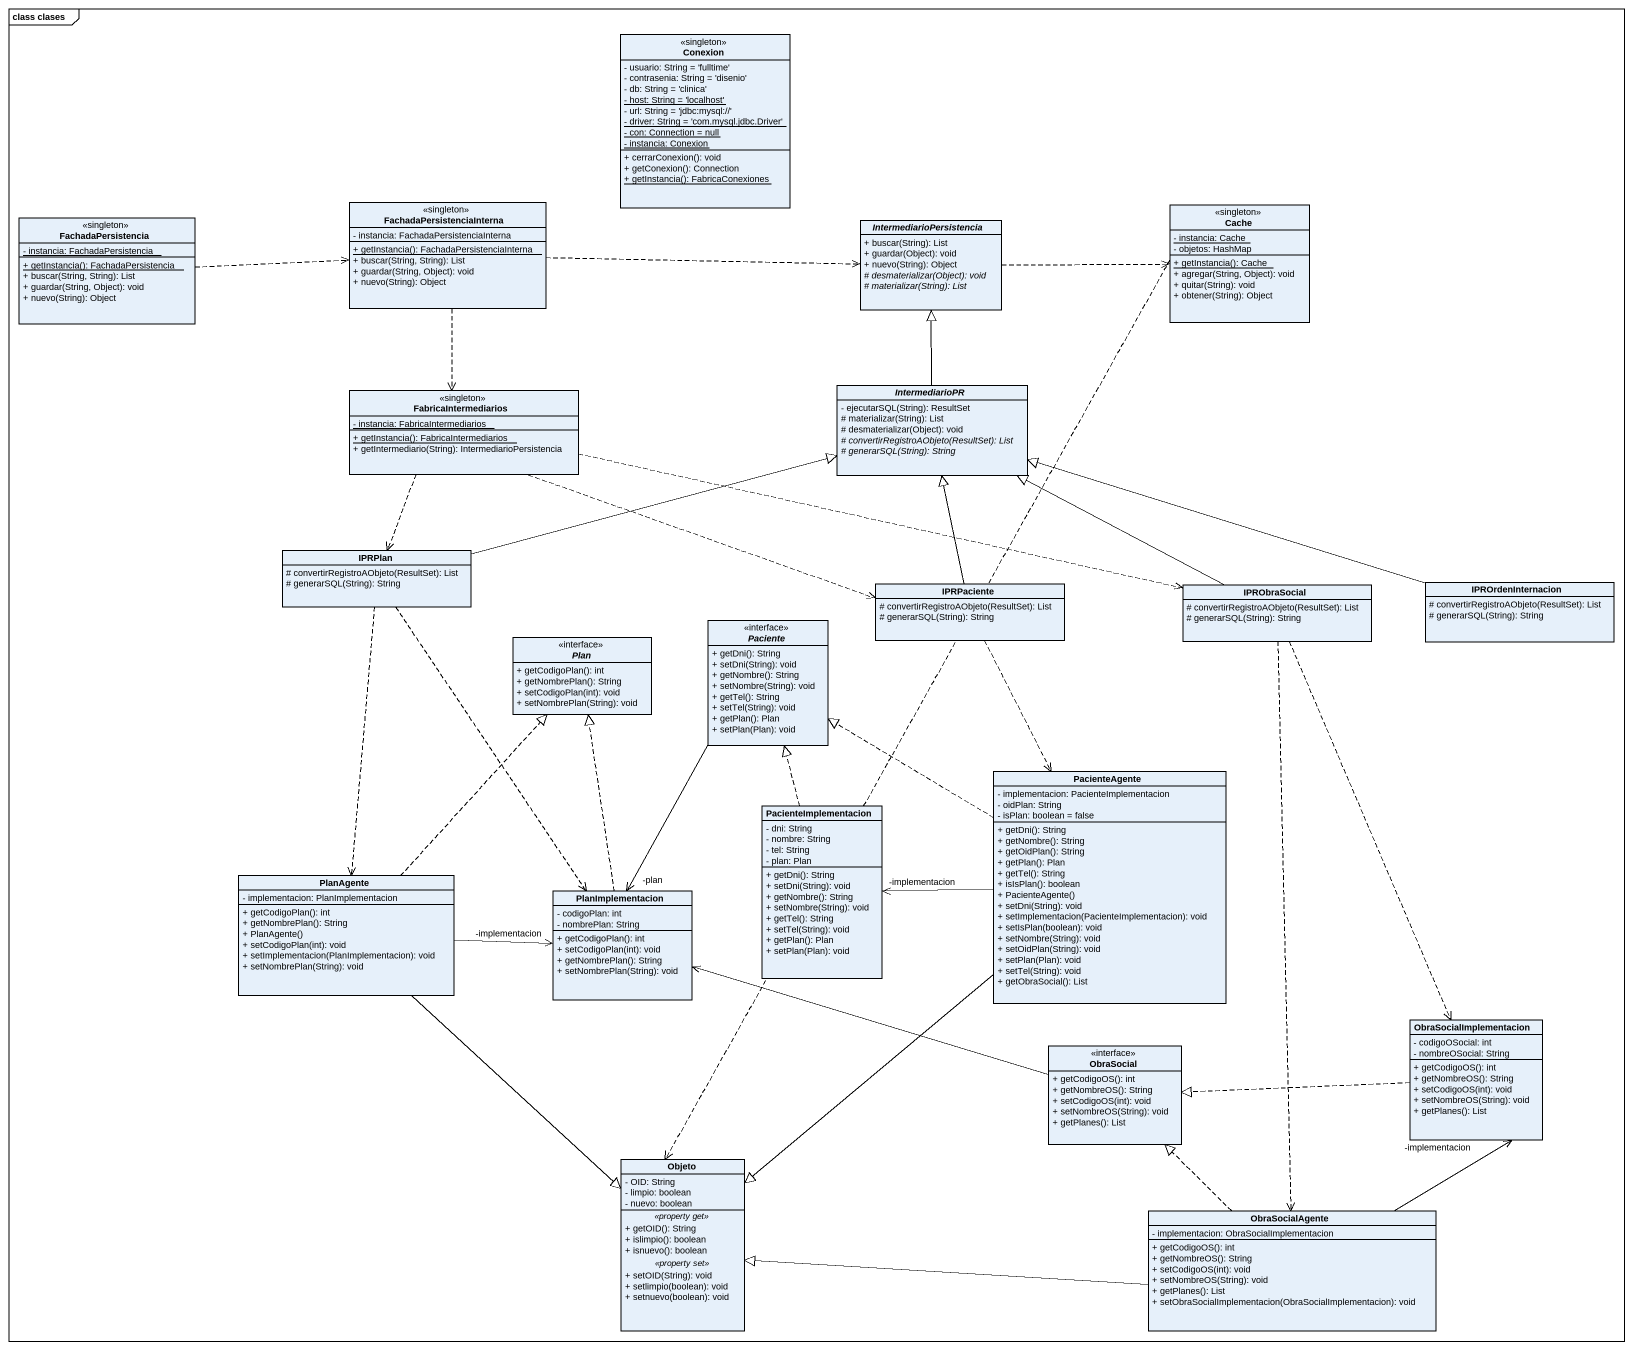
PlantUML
@startuml
mainframe class clases
hide circle
hide empty members
skinparam classAttributeIconSize 0
class Conexion <<singleton>> {
  - usuario: String = 'fulltime'
  - contrasenia: String = 'disenio'
  - db: String = 'clinica'
  {static} - host: String = 'localhost'
  - url: String = 'jdbc:mysql://'
  {static} - driver: String = 'com.mysql.jdbc.Driver'
  {static} - con: Connection = null
  {static} - instancia: Conexion
  + cerrarConexion(): void
  + getConexion(): Connection
  {static} + getInstancia(): FabricaConexiones
}
class FachadaPersistenciaInterna <<singleton>> {
  - instancia: FachadaPersistenciaInterna
  {static} + getInstancia(): FachadaPersistenciaInterna
  + buscar(String, String): List
  + guardar(String, Object): void
  + nuevo(String): Object
}
class FachadaPersistencia <<singleton>> {
  {static} - instancia: FachadaPersistencia
  {static} + getInstancia(): FachadaPersistencia
  + buscar(String, String): List
  + guardar(String, Object): void
  + nuevo(String): Object
}
abstract class IntermediarioPersistencia {
  + buscar(String): List
  + guardar(Object): void
  + nuevo(String): Object
  {abstract} # desmaterializar(Object): void
  {abstract} # materializar(String): List
}
class Cache <<singleton>> {
  {static} - instancia: Cache
  - objetos: HashMap
  {static} + getInstancia(): Cache
  + agregar(String, Object): void
  + quitar(String): void
  + obtener(String): Object
}
class FabricaIntermediarios <<singleton>> {
  {static} - instancia: FabricaIntermediarios
  {static} + getInstancia(): FabricaIntermediarios
  + getIntermediario(String): IntermediarioPersistencia
}
abstract class IntermediarioPR {
  - ejecutarSQL(String): ResultSet
  # materializar(String): List
  # desmaterializar(Object): void
  {abstract} # convertirRegistroAObjeto(ResultSet): List
  {abstract} # generarSQL(String): String
}
class IPRPlan {
  # convertirRegistroAObjeto(ResultSet): List
  # generarSQL(String): String
}
class IPRPaciente {
  # convertirRegistroAObjeto(ResultSet): List
  # generarSQL(String): String
}
class IPRObraSocial {
  # convertirRegistroAObjeto(ResultSet): List
  # generarSQL(String): String
}
class IPROrdenInternacion {
  # convertirRegistroAObjeto(ResultSet): List
  # generarSQL(String): String
}
interface Paciente <<interface>> {
  + getDni(): String
  + setDni(String): void
  + getNombre(): String
  + setNombre(String): void
  + getTel(): String
  + setTel(String): void
  + getPlan(): Plan
  + setPlan(Plan): void
}
interface Plan <<interface>> {
  + getCodigoPlan(): int
  + getNombrePlan(): String
  + setCodigoPlan(int): void
  + setNombrePlan(String): void
}
class PacienteAgente {
  - implementacion: PacienteImplementacion
  - oidPlan: String
  - isPlan: boolean = false
  + getDni(): String
  + getNombre(): String
  + getOidPlan(): String
  + getPlan(): Plan
  + getTel(): String
  + isIsPlan(): boolean
  + PacienteAgente()
  + setDni(String): void
  + setImplementacion(PacienteImplementacion): void
  + setIsPlan(boolean): void
  + setNombre(String): void
  + setOidPlan(String): void
  + setPlan(Plan): void
  + setTel(String): void
  + getObraSocial(): List
}
class PacienteImplementacion {
  - dni: String
  - nombre: String
  - tel: String
  - plan: Plan
  + getDni(): String
  + setDni(String): void
  + getNombre(): String
  + setNombre(String): void
  + getTel(): String
  + setTel(String): void
  + getPlan(): Plan
  + setPlan(Plan): void
}
class PlanAgente {
  - implementacion: PlanImplementacion
  + getCodigoPlan(): int
  + getNombrePlan(): String
  + PlanAgente()
  + setCodigoPlan(int): void
  + setImplementacion(PlanImplementacion): void
  + setNombrePlan(String): void
}
class PlanImplementacion {
  - codigoPlan: int
  - nombrePlan: String
  + getCodigoPlan(): int
  + setCodigoPlan(int): void
  + getNombrePlan(): String
  + setNombrePlan(String): void
}
class ObraSocial <<interface>> {
  + getCodigoOS(): int
  + getNombreOS(): String
  + setCodigoOS(int): void
  + setNombreOS(String): void
  + getPlanes(): List
}
class ObraSocialImplementacion {
  - codigoOSocial: int
  - nombreOSocial: String
  + getCodigoOS(): int
  + getNombreOS(): String
  + setCodigoOS(int): void
  + setNombreOS(String): void
  + getPlanes(): List
}
class Objeto {
  - OID: String
  - limpio: boolean
  - nuevo: boolean
  .. <<property get>> ..
  + getOID(): String
  + islimpio(): boolean
  + isnuevo(): boolean
  .. <<property set>> ..
  + setOID(String): void
  + setlimpio(boolean): void
  + setnuevo(boolean): void
}
class ObraSocialAgente {
  - implementacion: ObraSocialImplementacion
  + getCodigoOS(): int
  + getNombreOS(): String
  + setCodigoOS(int): void
  + setNombreOS(String): void
  + getPlanes(): List
  + setObraSocialImplementacion(ObraSocialImplementacion): void
}
FachadaPersistenciaInterna .right.> IntermediarioPersistencia
FachadaPersistenciaInterna ..> FabricaIntermediarios
FachadaPersistencia .right.> FachadaPersistenciaInterna
IntermediarioPersistencia .right.> Cache
Cache ..> Objeto
FabricaIntermediarios ..> IPRPlan
FabricaIntermediarios .right.> IPRPaciente
FabricaIntermediarios .right.> IPRObraSocial
IntermediarioPR -up-|> IntermediarioPersistencia
IPRPlan -right-|> IntermediarioPR
IPRPlan ..> PlanAgente
IPRPlan ..> PlanImplementacion
IPRPaciente -up-|> IntermediarioPR
IPRPaciente ..> PacienteAgente
IPRObraSocial -left-|> IntermediarioPR
IPRObraSocial -left-|> IntermediarioPR
IPRObraSocial ..> ObraSocialImplementacion
IPRObraSocial ..> ObraSocialAgente
IPROrdenInternacion -left-|> IntermediarioPR
Paciente --> "-plan" PlanImplementacion
PacienteAgente .left.|> Paciente
PacienteAgente -left-> "-implementacion" PacienteImplementacion
PacienteAgente --|> Objeto
PacienteImplementacion .up.|> Paciente
PlanAgente .up.|> Plan
PlanAgente -right-> "-implementacion" PlanImplementacion
PlanAgente --|> Objeto
PlanImplementacion .up.|> Plan
ObraSocial -left-> PlanImplementacion
ObraSocialImplementacion .left.|> ObraSocial
ObraSocialAgente .up.|> ObraSocial
ObraSocialAgente -up-> "-implementacion" ObraSocialImplementacion
ObraSocialAgente -left-|> Objeto
@enduml
